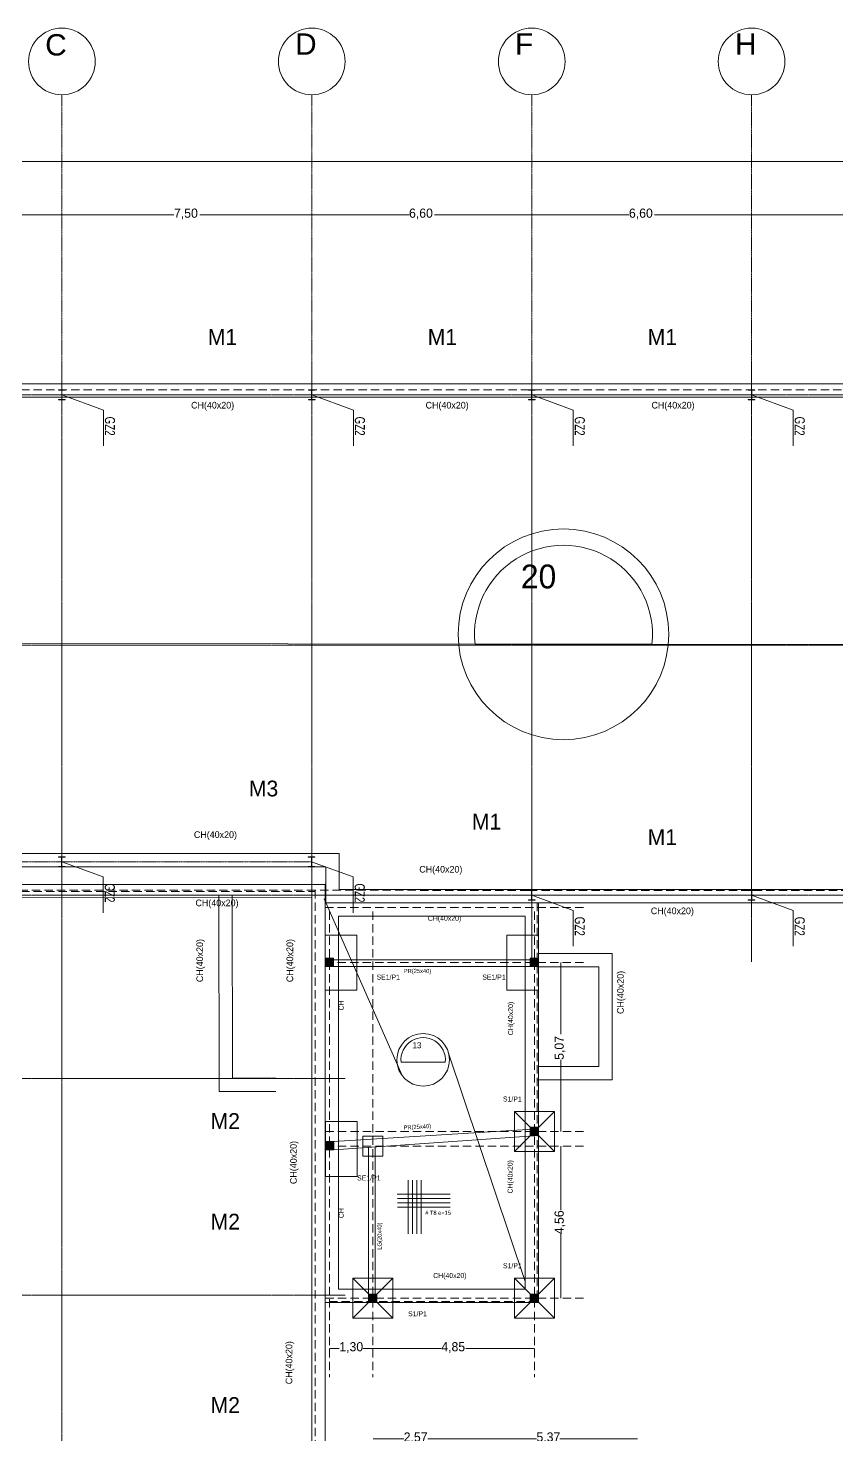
# Model space of a CAD drawing. Header units: millimetres. Extents: x 365175 to 2667127, y -330297 to -162108.
# Drawn here: x 395662 to 419934, y -204295 to -162108 of the extents above; entities that cross this region are included whole.
import ezdxf

# ---------------------------------------------------------------- set-up
doc = ezdxf.new("R2010")
doc.units = ezdxf.units.MM
doc.header["$MEASUREMENT"] = 0
for name, pattern in [('ACAD_ISO04W100', [60, 48, -6, 0, -6]), ('AXES', [50.8, 31.75, -6.35, 6.35, -6.35]), ('DASHED2', [375, 250, -125])]:
    doc.linetypes.add(name, pattern=pattern)
for name, color, linetype in [('Nouveau_0', 7, 'Continuous'), ('Nouveau_famsun', 7, 'Continuous'), ('Nouveau_STXT_XG_THIN', 7, 'Continuous')]:
    doc.layers.add(name, color=color, linetype=linetype)
doc.styles.add('STYLE_GENERE_1', font='')
doc.styles.add('STYLE_GENERE_4', font='')
doc.styles.get('STYLE_GENERE_1').set_extended_font_data('Tempus Sans ITC')
doc.styles.get('STYLE_GENERE_4').set_extended_font_data('Arial')
doc.dimstyles.new('STYLE_GENERE__1', dxfattribs={"dimtxt": 275, "dimasz": 0.010748, "dimexe": 0.18, "dimexo": 1000000.0, "dimgap": 0, "dimtad": 0, "dimlfac": 0.001, "dimzin": 0, "dimdsep": 46, "dimtxsty": 'STYLE_GENERE_1', "dimblk": 'ARROWHEAD_6', "dimblk1": 'ARROWHEAD_6', "dimblk2": 'ARROWHEAD_6', "dimcen": 0.09, "dimse1": 1, "dimse2": 1, "dimclrd": 7, "dimclre": 7, "dimclrt": 7, "dimazin": 0, "dimtfac": 1, "dimtdec": 4, "dimtmove": 0, "dimatfit": 3, "dimfxl": 0, "dimtolj": 1, "dimtzin": 0, "dimarcsym": 0})
doc.dimstyles.new('STYLE_GENERE__2', dxfattribs={"dimtxt": 275, "dimasz": 0.010748, "dimexe": 0.18, "dimexo": 1000000.0, "dimgap": 0, "dimtad": 0, "dimtih": 1, "dimtoh": 1, "dimlfac": 0.001, "dimzin": 0, "dimdsep": 46, "dimtxsty": 'STYLE_GENERE_1', "dimblk": 'ARROWHEAD_6', "dimblk1": 'ARROWHEAD_6', "dimblk2": 'ARROWHEAD_6', "dimcen": 0.09, "dimse1": 1, "dimse2": 1, "dimclrd": 7, "dimclre": 7, "dimclrt": 7, "dimazin": 0, "dimtfac": 1, "dimtdec": 4, "dimtmove": 0, "dimatfit": 3, "dimfxl": 0, "dimtolj": 1, "dimtzin": 0, "dimarcsym": 0})

# ---------------------------------------------------------------- blocks, each defined once
blk = doc.blocks.new('*D11')
at = {"layer": 'Nouveau_0', "color": 7, "linetype": 'Continuous', "lineweight": 5}
for p, q in [((411651, -192277), (411651, -190129)), ((411651, -190129), (411651, -190129)), ((411651, -190129), (411651, -190129)), ((411651, -195197), (411651, -193048)), ((411651, -195197), (411651, -195197)), ((411651, -195197), (411651, -195197))]:
    blk.add_line(p, q, dxfattribs=at)
at = {"layer": 'Nouveau_0', "color": 7, "lineweight": 5, "insert": (411788, -193048), "char_height": 275, "attachment_point": 7, "rotation": 90, "style": 'STYLE_GENERE_1'}
blk.add_mtext('\\A1;{\\pql;\\fTempus Sans ITC|b0|i0|c0|p82;5,07}', dxfattribs=at)
blk = doc.blocks.new('ARROWHEAD_6')
at = {"color": 0, "linetype": 'Continuous', "lineweight": 0}
for p, q in [((0, 0), (-1, 0)), ((-0.5, -0.5), (0.5, 0.5))]:
    blk.add_line(p, q, dxfattribs=at)
blk = doc.blocks.new('*D12')
at = {"layer": 'Nouveau_0', "color": 7, "linetype": 'Continuous', "lineweight": 5}
for p, q in [((411651, -197552), (411651, -195633)), ((411651, -195633), (411651, -195633)), ((411651, -195633), (411651, -195633)), ((411651, -200197), (411651, -198278)), ((411651, -200197), (411651, -200197)), ((411651, -200197), (411651, -200197))]:
    blk.add_line(p, q, dxfattribs=at)
at = {"layer": 'Nouveau_0', "color": 7, "lineweight": 5, "insert": (411788, -198278), "char_height": 275, "attachment_point": 7, "rotation": 90, "style": 'STYLE_GENERE_1'}
blk.add_mtext('\\A1;{\\pql;\\fTempus Sans ITC|b0|i0|c0|p82;4,56}', dxfattribs=at)
blk = doc.blocks.new('*D19')
at = {"layer": 'Nouveau_0', "color": 7, "linetype": 'Continuous', "lineweight": 5}
for p, q in [((404709, -201703), (404709, -201703)), ((404709, -201703), (405001, -201703)), ((404709, -201703), (404709, -201703)), ((405713, -201703), (406006, -201703)), ((406006, -201703), (406006, -201703))]:
    blk.add_line(p, q, dxfattribs=at)
at = {"layer": 'Nouveau_0', "color": 7, "lineweight": 5, "insert": (405001, -201841), "char_height": 275, "attachment_point": 7, "style": 'STYLE_GENERE_1'}
blk.add_mtext('\\A1;{\\pql;\\fTempus Sans ITC|b0|i0|c0|p82;1,30}', dxfattribs=at)
blk = doc.blocks.new('*D20')
at = {"layer": 'Nouveau_0', "color": 7, "linetype": 'Continuous', "lineweight": 5}
for p, q in [((406006, -201703), (408062, -201703)), ((406006, -201703), (406006, -201703)), ((408803, -201703), (410859, -201703)), ((410859, -201703), (410859, -201703)), ((410859, -201703), (410859, -201703))]:
    blk.add_line(p, q, dxfattribs=at)
at = {"layer": 'Nouveau_0', "color": 7, "lineweight": 5, "insert": (408062, -201841), "char_height": 275, "attachment_point": 7, "style": 'STYLE_GENERE_1'}
blk.add_mtext('\\A1;{\\pql;\\fTempus Sans ITC|b0|i0|c0|p82;4,85}', dxfattribs=at)
blk = doc.blocks.new('*D24')
at = {"layer": 'Nouveau_0', "color": 7, "linetype": 'Continuous', "lineweight": 5}
for p, q in [((406013, -204411), (406013, -204411)), ((406013, -204411), (406934, -204411)), ((406013, -204411), (406013, -204411)), ((407662, -204411), (408583, -204411)), ((408583, -204411), (408583, -204411))]:
    blk.add_line(p, q, dxfattribs=at)
at = {"layer": 'Nouveau_0', "color": 7, "lineweight": 5, "insert": (406934, -204549), "char_height": 275, "attachment_point": 7, "style": 'STYLE_GENERE_1'}
blk.add_mtext('\\A1;{\\pql;\\fTempus Sans ITC|b0|i0|c0|p82;2,57}', dxfattribs=at)
blk = doc.blocks.new('*D25')
at = {"layer": 'Nouveau_0', "color": 7, "linetype": 'Continuous', "lineweight": 5}
for p, q in [((408583, -204411), (410917, -204411)), ((408583, -204411), (408583, -204411)), ((411615, -204411), (413950, -204411)), ((413950, -204411), (413950, -204411)), ((413950, -204411), (413950, -204411))]:
    blk.add_line(p, q, dxfattribs=at)
at = {"layer": 'Nouveau_0', "color": 7, "lineweight": 5, "insert": (410917, -204549), "char_height": 275, "attachment_point": 7, "style": 'STYLE_GENERE_1'}
blk.add_mtext('\\A1;{\\pql;\\fTempus Sans ITC|b0|i0|c0|p82;5,37}', dxfattribs=at)
blk = doc.blocks.new('*D27')
at = {"layer": 'Nouveau_0', "color": 7, "linetype": 'Continuous', "lineweight": 5}
for p, q in [((389175, -167708), (389175, -167708)), ((389175, -167708), (392540, -167708)), ((389175, -167708), (389175, -167708)), ((393311, -167708), (396675, -167708)), ((396675, -167708), (396675, -167708)), ((396675, -167708), (396675, -167708))]:
    blk.add_line(p, q, dxfattribs=at)
at = {"layer": 'Nouveau_0', "color": 7, "lineweight": 5, "insert": (392540, -167845), "char_height": 275, "attachment_point": 7, "style": 'STYLE_GENERE_1'}
blk.add_mtext('\\A1;{\\pql;\\fTempus Sans ITC|b0|i0|c0|p82;7,50}', dxfattribs=at)
blk = doc.blocks.new('*D28')
at = {"layer": 'Nouveau_0', "color": 7, "linetype": 'Continuous', "lineweight": 5}
for p, q in [((396675, -167708), (396675, -167708)), ((396675, -167708), (400040, -167708)), ((396675, -167708), (396675, -167708)), ((400811, -167708), (404175, -167708)), ((404175, -167708), (404175, -167708)), ((404175, -167708), (404175, -167708))]:
    blk.add_line(p, q, dxfattribs=at)
at = {"layer": 'Nouveau_0', "color": 7, "lineweight": 5, "insert": (400040, -167845), "char_height": 275, "attachment_point": 7, "style": 'STYLE_GENERE_1'}
blk.add_mtext('\\A1;{\\pql;\\fTempus Sans ITC|b0|i0|c0|p82;7,50}', dxfattribs=at)
blk = doc.blocks.new('*D29')
at = {"layer": 'Nouveau_0', "color": 7, "linetype": 'Continuous', "lineweight": 5}
for p, q in [((404175, -167708), (404175, -167708)), ((404175, -167708), (407094, -167708)), ((404175, -167708), (404175, -167708)), ((407857, -167708), (410775, -167708)), ((410775, -167708), (410775, -167708)), ((410775, -167708), (410775, -167708))]:
    blk.add_line(p, q, dxfattribs=at)
at = {"layer": 'Nouveau_0', "color": 7, "lineweight": 5, "insert": (407094, -167845), "char_height": 275, "attachment_point": 7, "style": 'STYLE_GENERE_1'}
blk.add_mtext('\\A1;{\\pql;\\fTempus Sans ITC|b0|i0|c0|p82;6,60}', dxfattribs=at)
blk = doc.blocks.new('*D30')
at = {"layer": 'Nouveau_0', "color": 7, "linetype": 'Continuous', "lineweight": 5}
for p, q in [((410775, -167708), (410775, -167708)), ((410775, -167708), (413694, -167708)), ((410775, -167708), (410775, -167708)), ((414457, -167708), (417375, -167708)), ((417375, -167708), (417375, -167708)), ((417375, -167708), (417375, -167708))]:
    blk.add_line(p, q, dxfattribs=at)
at = {"layer": 'Nouveau_0', "color": 7, "lineweight": 5, "insert": (413694, -167845), "char_height": 275, "attachment_point": 7, "style": 'STYLE_GENERE_1'}
blk.add_mtext('\\A1;{\\pql;\\fTempus Sans ITC|b0|i0|c0|p82;6,60}', dxfattribs=at)
blk = doc.blocks.new('*D31')
at = {"layer": 'Nouveau_0', "color": 7, "linetype": 'Continuous', "lineweight": 5}
for p, q in [((417375, -167708), (417375, -167708)), ((417375, -167708), (420294, -167708)), ((417375, -167708), (417375, -167708)), ((421057, -167708), (423975, -167708)), ((423975, -167708), (423975, -167708)), ((423975, -167708), (423975, -167708))]:
    blk.add_line(p, q, dxfattribs=at)
at = {"layer": 'Nouveau_0', "color": 7, "lineweight": 5, "insert": (420294, -167845), "char_height": 275, "attachment_point": 7, "style": 'STYLE_GENERE_1'}
blk.add_mtext('\\A1;{\\pql;\\fTempus Sans ITC|b0|i0|c0|p82;6,60}', dxfattribs=at)
blk = doc.blocks.new('*D37')
at = {"layer": 'Nouveau_0', "color": 7, "linetype": 'Continuous', "lineweight": 5}
for p, q in [((381675, -166108), (381675, -166108)), ((381675, -166108), (421921, -166108)), ((381675, -166108), (381675, -166108)), ((422780, -166108), (463025, -166108)), ((463025, -166108), (463025, -166108)), ((463025, -166108), (463025, -166108))]:
    blk.add_line(p, q, dxfattribs=at)
at = {"layer": 'Nouveau_0', "color": 7, "lineweight": 5, "insert": (421921, -166245), "char_height": 275, "attachment_point": 7, "style": 'STYLE_GENERE_1'}
blk.add_mtext('\\A1;{\\pql;\\fTempus Sans ITC|b0|i0|c0|p82;81,35}', dxfattribs=at)

msp = doc.modelspace()

# ---------------------------------------------------------------- hatches: boundary and pattern name
at = {"layer": 'Nouveau_0', "linetype": 'Continuous', "lineweight": 5}
for points in [[(404826.273, -190003.747), (404576.273, -190003.747), (404576.273, -190253.747), (404826.273, -190253.747)], [(410733.773, -190003.747), (410733.773, -190253.747), (410983.773, -190253.747), (410983.773, -190003.747)], [(410733.773, -195071.61), (410733.773, -195321.61), (410983.773, -195321.61), (410983.773, -195071.61)], [(404583.773, -195500.747), (404583.773, -195750.747), (404833.773, -195750.747), (404833.773, -195500.747)], [(405880.742, -200071.61), (405880.742, -200321.61), (406130.742, -200321.61), (406130.742, -200071.61)], [(410733.773, -200071.61), (410733.773, -200321.61), (410983.773, -200321.61), (410983.773, -200071.61)]]:
    msp.add_hatch(color=7, dxfattribs=at).paths.add_polyline_path(points)
at = {"layer": 'Nouveau_0', "linetype": 'Continuous', "lineweight": 5, "true_color": 0x0033bc}
h = msp.add_hatch(dxfattribs=at)
h.set_pattern_fill('AR_CONC_0008', color=162, style=0, pattern_type=2)
h.set_pattern_definition([(50, (-2802900, -1540300), (-182184.7, 15939), [19050, -209550]), (355, (-2802900, -1540300), (-35243, 191057), [15240, -167640]), (100.451, (-2787720, -1541630), (146942.5, 175117), [16190, -178090]), (46.184, (-2802900, -1489500), (-271079, 42042), [28575, -314325]), (96.636, (-2780320, -1493000), (237404, 247426), [24285, -267135]), (351.184, (-2802900, -1489500), (237405, 247425), [22860, -251460]), (21, (-2777500, -1502200), (-151615, 102265.5), [19050, -209550]), (326, (-2777500, -1502200), (61802, 184188), [15240, -167640]), (71.4514, (-2764870, -1510720), (213416.5, 81923), [16190, -178090]), (37.5, (-2802905, -1540300), (3088.6, 84555), [0, -165608, 0, -170180, 0, -168275]), (7.5, (-2802905, -1540300), (66819.7, 100180.6), [0, -97028, 0, -161798, 0, -64135]), (327.5, (-2859550, -1540300), (-135590.6, 5728.7), [0, -63500, 0, -198120, 0, -262890]), (317.5, (-2884950, -1540300), (148129, 25426.5), [0, -82550, 0, -131572, 0, -186690])])
h.paths.add_polyline_path([(405705.742, -195333.254), (405705.742, -195933.254), (406305.742, -195933.254), (406305.742, -195333.254)])

# ---------------------------------------------------------------- linework, layer by layer
at = {"layer": 'Nouveau_0', "color": 7, "linetype": 'AXES', "lineweight": 5}
for p, q in [((396675.201, -172107.704), (396675.201, -164107.704)), ((404175.201, -172107.704), (404175.201, -164107.704)), ((410775.201, -172107.704), (410775.201, -164107.704)), ((417375.201, -172107.704), (417375.201, -164107.704)), ((396675.201, -172107.704), (396675.201, -260107.704)), ((404175.201, -172107.704), (404175.201, -260107.704)), ((410775.201, -172107.704), (410775.201, -190107.704)), ((417375.201, -172107.704), (417375.201, -190107.704)), ((380675.201, -173107.704), (464025.201, -173107.704)), ((380675.201, -180607.704), (464025.201, -180607.704)), ((380584.724, -187107.806), (404175.201, -187107.806)), ((380675.201, -188107.704), (464025.201, -188107.704)), ((380675.201, -193607.704), (405175.201, -193607.704)), ((380675.201, -200107.704), (405175.201, -200107.704))]:
    msp.add_line(p, q, dxfattribs=at)
at = {"layer": 'Nouveau_0', "color": 7, "linetype": 'ACAD_ISO04W100', "lineweight": 5}
for p, q in [((396675.201, -172107.704), (396675.201, -260107.704)), ((404175.201, -172107.704), (404175.201, -260107.704)), ((410775.201, -172107.704), (410775.201, -190107.704)), ((417375.201, -172107.704), (417375.201, -190107.704)), ((380675.201, -173107.704), (464025.201, -173107.704)), ((380675.201, -180607.704), (464025.201, -180607.704)), ((380675.201, -188107.704), (464025.201, -188107.704)), ((380675.201, -193607.704), (405175.201, -193607.704)), ((380675.201, -200107.704), (405175.201, -200107.704))]:
    msp.add_line(p, q, dxfattribs=at)
at = {"layer": 'Nouveau_0', "color": 7, "linetype": 'Continuous', "lineweight": 5}
for p, q in [((396675.201, -173107.704), (397923.167, -173565.199)), ((404175.201, -173107.704), (405423.167, -173565.199)), ((410775.201, -173107.704), (412023.167, -173565.199)), ((417375.201, -173107.704), (418623.167, -173565.199)), ((397923.167, -173565.199), (397923.167, -174636.632)), ((405423.167, -173565.199), (405423.167, -174636.632)), ((412023.167, -173565.199), (412023.167, -174636.632)), ((418623.167, -173565.199), (418623.167, -174636.632)), ((396671.651, -187106.504), (397919.617, -187563.999)), ((404171.651, -187106.504), (405419.617, -187563.999)), ((397919.617, -187563.999), (397919.617, -188635.432)), ((405419.617, -187563.999), (405419.617, -188635.432)), ((410775.201, -188107.704), (412023.167, -188565.199)), ((417375.201, -188107.704), (418623.167, -188565.199)), ((412023.167, -188565.199), (412023.167, -189636.632)), ((418623.167, -188565.199), (418623.167, -189636.632))]:
    msp.add_line(p, q, dxfattribs=at)
at = {"layer": 'Nouveau_0', "color": 7, "linetype": 'Continuous', "lineweight": 20}
for points in [[(381244.368, -172771.304), (437548.162, -172771.304), (437548.162, -188336.57), (404593.045, -188336.57), (404592.735, -187261.581), (381244.368, -187261.581)], [(381644.368, -173171.304), (437148.162, -173171.304), (437148.162, -187936.57), (404992.822, -187936.57), (404992.512, -186861.581), (381644.368, -186861.581)], [(404576.273, -187779.442), (381395.876, -187792.342), (381395.876, -231511.254), (404575.202, -231511.254)], [(381395.876, -187792.342), (404575.202, -187792.342), (404575.202, -231511.254), (381395.876, -231511.254)], [(404176.263, -188179.664), (381795.876, -188192.12), (381795.876, -231111.254), (404175.212, -231111.254)], [(404576.273, -188336.61), (410983.773, -188336.61), (410983.773, -200321.61), (404576.273, -200321.61)], [(404976.273, -188736.61), (410583.773, -188736.61), (410583.773, -199921.61), (404976.273, -199921.61)], [(405526.273, -190961.254), (405526.273, -189311.254), (404576.273, -189311.254), (404576.273, -190961.254)], [(410033.773, -190961.254), (410033.773, -189311.254), (410983.773, -189311.254), (410983.773, -190961.254)], [(404826.273, -190003.747), (404576.273, -190003.747), (404576.273, -190253.747), (404826.273, -190253.747)], [(410733.773, -190003.747), (410983.773, -190003.747), (410983.773, -190253.747), (410733.773, -190253.747)], [(404583.766, -196549.168), (404583.766, -194899.168), (405533.766, -194899.168), (405533.766, -196549.168)], [(410733.773, -195071.61), (410983.773, -195071.61), (410983.773, -195321.61), (410733.773, -195321.61)], [(404583.773, -195500.747), (404833.773, -195500.747), (404833.773, -195750.747), (404583.773, -195750.747)], [(405705.742, -195333.254), (406305.742, -195333.254), (406305.742, -195933.254), (405705.742, -195933.254)], [(405880.742, -200071.61), (406130.742, -200071.61), (406130.742, -200321.61), (405880.742, -200321.61)], [(410733.773, -200071.61), (410983.773, -200071.61), (410983.773, -200321.61), (410733.773, -200321.61)]]:
    msp.add_lwpolyline(points, close=True, dxfattribs=at)
at = {"layer": 'Nouveau_0', "color": 7, "linetype": 'DASHED2', "lineweight": 20}
for points in [[(381575.201, -172957.704), (462940.553, -172957.704), (462940.553, -252942.704), (437940.061, -252942.704), (437940.061, -187972.705), (410675.553, -187972.705), (404275.553, -187957.704), (404275.553, -230945.203), (414074.561, -230962.703), (414089.561, -258972.705), (381590.553, -258972.705)], [(381577.885, -187996.13), (404275.564, -187996.13), (404275.564, -187957.704), (381577.885, -187957.704)], [(404576.273, -188336.57), (410944.125, -188336.57), (410944.125, -200291.569), (404576.273, -200291.569)]]:
    msp.add_lwpolyline(points, close=True, dxfattribs=at)
at = {"layer": 'Nouveau_0', "color": 7, "linetype": 'Continuous', "lineweight": 20}
for points in [[(409074.177, -180583.048), (414382.773, -180583.048)], [(401390.821, -188098.346), (401397.388, -193998.342), (403100.562, -193996.446)], [(401790.821, -188097.9), (401796.943, -193597.897), (403100.116, -193596.447)], [(404542.7, -188222.745), (406883.415, -193514.928)], [(404576.279, -190053.747), (410983.773, -190053.747)], [(404576.279, -190253.747), (410983.773, -190253.747)], [(410985.534, -189856.074), (413185.56, -189856.074), (413185.56, -193652.534), (410960.674, -193652.534)], [(410983.773, -190256.074), (412785.56, -190256.074), (412785.56, -193252.534), (410983.773, -193252.534)], [(406855.364, -193120.36), (408180.494, -193120.36)], [(408281.671, -192849.83), (410575.2, -199692.744)], [(410258.779, -194596.607), (411458.779, -194596.607), (411458.779, -195796.607), (410258.779, -195796.607), (410258.779, -194596.607), (411458.779, -195796.607), (410258.779, -195796.607), (411458.779, -194596.607)], [(404833.773, -195500.747), (410983.773, -195121.61)], [(404833.773, -195750.747), (410983.773, -195321.61)], [(405880.749, -200071.61), (405880.749, -195677.691)], [(406080.749, -200071.61), (406079.78, -195663.803)], [(405405.745, -199596.607), (406605.745, -199596.607), (406605.745, -200796.607), (405405.745, -200796.607), (405405.745, -199596.607), (406605.745, -200796.607), (405405.745, -200796.607), (406605.745, -199596.607)], [(410258.776, -199596.607), (411458.776, -199596.607), (411458.776, -200796.607), (410258.776, -200796.607), (410258.776, -199596.607), (411458.776, -200796.607), (410258.776, -200796.607), (411458.776, -199596.607)]]:
    msp.add_lwpolyline(points, dxfattribs=at)
at = {"layer": 'Nouveau_0', "color": 7, "linetype": 'DASHED2', "lineweight": 20}
for points in [[(404576.273, -188476.611), (412367.43, -188476.611)], [(404708.773, -188601.611), (404708.773, -202569.491)], [(406005.742, -188601.611), (406005.742, -202569.491)], [(410858.773, -188601.611), (410858.773, -202569.491)], [(404576.273, -190128.747), (412367.43, -190128.747)], [(404583.773, -195196.61), (412374.93, -195196.61)], [(404583.773, -195633.254), (412374.93, -195633.254)], [(404583.773, -200196.61), (412374.93, -200196.61)]]:
    msp.add_lwpolyline(points, dxfattribs=at)
at = {"layer": 'Nouveau_0', "color": 7, "linetype": 'Continuous', "lineweight": 20, "flags": 128}
for points in [[(407063.113, -196655.487), (407065.122, -198265.883)], [(407194.362, -196655.323), (407196.371, -198265.719)], [(407325.612, -196655.16), (407327.62, -198265.555)], [(407456.861, -196654.996), (407458.87, -198265.391)], [(406742.634, -197075.231), (408332.828, -197073.248)], [(406742.797, -197206.481), (408332.992, -197204.497)], [(406742.961, -197337.73), (408333.156, -197335.746)], [(406743.125, -197468.979), (408333.319, -197466.995)]]:
    msp.add_lwpolyline(points, dxfattribs=at)
at = {"layer": 'Nouveau_0', "color": 7, "linetype": 'Continuous', "lineweight": 20}
for centre, radius in [((396675.201, -163107.704), 1000), ((404175.201, -163107.704), 1000), ((410775.201, -163107.704), 1000), ((417375.201, -163107.704), 1000), ((411728.475, -180287.315), 3159.475), ((407517.929, -193046.54), 788.667)]:
    msp.add_circle(centre, radius, dxfattribs=at)
for centre, radius in [((411728.475, -180287.315), 2670.722), ((407517.929, -193046.54), 666.665)]:
    msp.add_arc(centre, radius, 353.6425333, 186.3574668, dxfattribs=at)
at = {"layer": 'Nouveau_famsun', "color": 7, "linetype": 'Continuous', "lineweight": 5}
msp.add_line((381244.368, -180553.937), (437548.162, -180607.704), dxfattribs=at)
at = {"layer": 'Nouveau_famsun', "color": 7, "linetype": 'Continuous', "lineweight": 20}
msp.add_lwpolyline([(381395.876, -188336.57), (381244.368, -188336.57), (381244.368, -172771.304), (437548.162, -172771.304), (437548.162, -188336.57), (404576.273, -188336.57)], dxfattribs=at)
msp.add_lwpolyline([(404576.273, -187779.442), (404576.273, -231529.059), (374657.518, -231529.059), (374657.518, -210772.522), (381395.876, -210772.522), (381395.876, -187792.342)], close=True, dxfattribs=at)
at = {"layer": 'Nouveau_STXT_XG_THIN', "color": 7, "linetype": 'Continuous', "lineweight": 20}
for points in [[(396775.201, -172957.704), (396575.201, -172957.704), (396575.201, -172968.404), (396671.651, -172968.404), (396671.651, -173247.004), (396575.201, -173247.004), (396575.201, -173257.704), (396775.201, -173257.704), (396775.201, -173247.004), (396678.751, -173247.004), (396678.751, -172968.404), (396775.201, -172968.404)], [(396775.201, -172957.704), (396575.201, -172957.704), (396575.201, -172968.404), (396671.651, -172968.404), (396671.651, -173247.004), (396575.201, -173247.004), (396575.201, -173257.704), (396775.201, -173257.704), (396775.201, -173247.004), (396678.751, -173247.004), (396678.751, -172968.404), (396775.201, -172968.404)], [(404275.201, -172957.704), (404075.201, -172957.704), (404075.201, -172968.404), (404171.651, -172968.404), (404171.651, -173247.004), (404075.201, -173247.004), (404075.201, -173257.704), (404275.201, -173257.704), (404275.201, -173247.004), (404178.751, -173247.004), (404178.751, -172968.404), (404275.201, -172968.404)], [(404275.201, -172957.704), (404075.201, -172957.704), (404075.201, -172968.404), (404171.651, -172968.404), (404171.651, -173247.004), (404075.201, -173247.004), (404075.201, -173257.704), (404275.201, -173257.704), (404275.201, -173247.004), (404178.751, -173247.004), (404178.751, -172968.404), (404275.201, -172968.404)], [(410875.201, -172957.704), (410675.201, -172957.704), (410675.201, -172968.404), (410771.651, -172968.404), (410771.651, -173247.004), (410675.201, -173247.004), (410675.201, -173257.704), (410875.201, -173257.704), (410875.201, -173247.004), (410778.751, -173247.004), (410778.751, -172968.404), (410875.201, -172968.404)], [(410875.201, -172957.704), (410675.201, -172957.704), (410675.201, -172968.404), (410771.651, -172968.404), (410771.651, -173247.004), (410675.201, -173247.004), (410675.201, -173257.704), (410875.201, -173257.704), (410875.201, -173247.004), (410778.751, -173247.004), (410778.751, -172968.404), (410875.201, -172968.404)], [(417475.201, -172957.704), (417275.201, -172957.704), (417275.201, -172968.404), (417371.651, -172968.404), (417371.651, -173247.004), (417275.201, -173247.004), (417275.201, -173257.704), (417475.201, -173257.704), (417475.201, -173247.004), (417378.751, -173247.004), (417378.751, -172968.404), (417475.201, -172968.404)], [(417475.201, -172957.704), (417275.201, -172957.704), (417275.201, -172968.404), (417371.651, -172968.404), (417371.651, -173247.004), (417275.201, -173247.004), (417275.201, -173257.704), (417475.201, -173257.704), (417475.201, -173247.004), (417378.751, -173247.004), (417378.751, -172968.404), (417475.201, -172968.404)], [(396771.651, -186956.504), (396571.651, -186956.504), (396571.651, -186967.204), (396668.101, -186967.204), (396668.101, -187245.804), (396571.651, -187245.804), (396571.651, -187256.504), (396771.651, -187256.504), (396771.651, -187245.804), (396675.201, -187245.804), (396675.201, -186967.204), (396771.651, -186967.204)], [(404271.651, -186956.504), (404071.651, -186956.504), (404071.651, -186967.204), (404168.101, -186967.204), (404168.101, -187245.804), (404071.651, -187245.804), (404071.651, -187256.504), (404271.651, -187256.504), (404271.651, -187245.804), (404175.201, -187245.804), (404175.201, -186967.204), (404271.651, -186967.204)], [(410875.201, -187957.704), (410675.201, -187957.704), (410675.201, -187968.404), (410771.651, -187968.404), (410771.651, -188247.004), (410675.201, -188247.004), (410675.201, -188257.704), (410875.201, -188257.704), (410875.201, -188247.004), (410778.751, -188247.004), (410778.751, -187968.404), (410875.201, -187968.404)], [(410875.201, -187957.704), (410675.201, -187957.704), (410675.201, -187968.404), (410771.651, -187968.404), (410771.651, -188247.004), (410675.201, -188247.004), (410675.201, -188257.704), (410875.201, -188257.704), (410875.201, -188247.004), (410778.751, -188247.004), (410778.751, -187968.404), (410875.201, -187968.404)], [(417475.201, -187957.704), (417275.201, -187957.704), (417275.201, -187968.404), (417371.651, -187968.404), (417371.651, -188247.004), (417275.201, -188247.004), (417275.201, -188257.704), (417475.201, -188257.704), (417475.201, -188247.004), (417378.751, -188247.004), (417378.751, -187968.404), (417475.201, -187968.404)], [(417475.201, -187957.704), (417275.201, -187957.704), (417275.201, -187968.404), (417371.651, -187968.404), (417371.651, -188247.004), (417275.201, -188247.004), (417275.201, -188257.704), (417475.201, -188257.704), (417475.201, -188247.004), (417378.751, -188247.004), (417378.751, -187968.404), (417475.201, -187968.404)]]:
    msp.add_lwpolyline(points, close=True, dxfattribs=at)

# ---------------------------------------------------------------- texts
at = {"layer": 'Nouveau_0', "color": 7, "linetype": 'Continuous', "lineweight": 5}
for s, insert, char_height, attachment_point, style in [('\\A1;{\\pql;\\fArial|b0|i0|c0|p38;C}', (396174.859, -162287.762), 640.44574, 1, 'STYLE_GENERE_4'), ('\\A1;{\\pql;\\fArial|b0|i0|c0|p38;D}', (403674.859, -162265.987), 640.44574, 1, 'STYLE_GENERE_4'), ('\\A1;{\\pql;\\fArial|b0|i0|c0|p38;F}', (410274.859, -162265.987), 640.44574, 1, 'STYLE_GENERE_4'), ('\\A1;{\\pql;\\fArial|b0|i0|c0|p38;H}', (416874.859, -162265.987), 640.44574, 1, 'STYLE_GENERE_4'), ('\\A1;{\\pql;\\fTempus Sans ITC|b0|i0|c0|p82;M1}', (401056.065, -171134.033), 472.97405, 1, 'STYLE_GENERE_1'), ('\\A1;{\\pql;\\fTempus Sans ITC|b0|i0|c0|p82;M1}', (407656.065, -171134.033), 472.97405, 1, 'STYLE_GENERE_1'), ('\\A1;{\\pql;\\fTempus Sans ITC|b0|i0|c0|p82;M1}', (414256.065, -171134.033), 472.97405, 1, 'STYLE_GENERE_1'), ('\\A1;{\\pqr;\\fTempus Sans ITC|b0|i0|c0|p82;CH(40x20)}', (401846.048, -173315.556), 200, 3, 'STYLE_GENERE_1'), ('\\A1;{\\pqr;\\fTempus Sans ITC|b0|i0|c0|p82;CH(40x20)}', (408884.327, -173315.556), 200, 3, 'STYLE_GENERE_1'), ('\\A1;{\\pqr;\\fTempus Sans ITC|b0|i0|c0|p82;CH(40x20)}', (415663.224, -173315.556), 200, 3, 'STYLE_GENERE_1'), ('\\A1;{\\pql;\\fTempus Sans ITC|b0|i0|c0|p82;20 }', (410450.161, -178194.975), 714.4513, 1, 'STYLE_GENERE_1'), ('\\A1;{\\pql;\\fTempus Sans ITC|b0|i0|c0|p82;M3}', (402289.572, -184675.084), 472.97405, 1, 'STYLE_GENERE_1'), ('\\A1;{\\pql;\\fTempus Sans ITC|b0|i0|c0|p82;M1}', (408982.045, -185667.761), 472.97405, 1, 'STYLE_GENERE_1'), ('\\A1;{\\pqr;\\fTempus Sans ITC|b0|i0|c0|p82;CH(40x20)}', (401930.137, -186194.599), 200, 3, 'STYLE_GENERE_1'), ('\\A1;{\\pql;\\fTempus Sans ITC|b0|i0|c0|p82;M1}', (414256.065, -186134.033), 472.97405, 1, 'STYLE_GENERE_1'), ('\\A1;{\\pqr;\\fTempus Sans ITC|b0|i0|c0|p82;CH(40x20)}', (408694.549, -187232.988), 200, 3, 'STYLE_GENERE_1'), ('\\A1;{\\pqr;\\fTempus Sans ITC|b0|i0|c0|p82;CH(40x20)}', (401977.665, -188241.401), 200, 3, 'STYLE_GENERE_1'), ('\\A1;{\\pqr;\\fTempus Sans ITC|b0|i0|c0|p82;CH(40x20)}', (415642.245, -188480.823), 200, 3, 'STYLE_GENERE_1'), ('\\A1;{\\pqr;\\fTempus Sans ITC|b0|i0|c0|p82;CH(40x20)}', (408660.711, -188728.641), 150, 3, 'STYLE_GENERE_1'), ('\\A1;{\\pqr;\\fTempus Sans ITC|b0|i0|c0|p82;SE1/P1}', (406822.212, -190492.22), 150, 3, 'STYLE_GENERE_1'), ('\\A1;{\\pql;\\fTempus Sans ITC|b0|i0|c0|p82;PR(25x40)}', (406936.338, -190319.943), 125, 1, 'STYLE_GENERE_1'), ('\\A1;{\\pqr;\\fTempus Sans ITC|b0|i0|c0|p82;SE1/P1}', (409994.258, -190492.22), 150, 3, 'STYLE_GENERE_1'), ('\\A1;{\\pql;\\fTempus Sans ITC|b0|i0|c0|p82;13 }', (407198.837, -192521.267), 178.34114, 1, 'STYLE_GENERE_1'), ('\\A1;{\\pqr;\\fTempus Sans ITC|b0|i0|c0|p82;S1/P1}', (410476.765, -194148.23), 150, 3, 'STYLE_GENERE_1'), ('\\A1;{\\pql;\\fTempus Sans ITC|b0|i0|c0|p82;M2}', (401140.77, -194646.174), 472.97405, 1, 'STYLE_GENERE_1'), ('\\A1;{\\pqr;\\fTempus Sans ITC|b0|i0|c0|p82;SE1/P1}', (406238.395, -196515.271), 150, 3, 'STYLE_GENERE_1'), ('\\A1;{\\pql;\\fTempus Sans ITC|b0|i0|c0|p82;M2}', (401140.77, -197663.816), 472.97405, 1, 'STYLE_GENERE_1'), ('\\A1;{\\pql;\\fTempus Sans ITC|b0|i0|c0|p82;# T8 e=15}', (407581.633, -197573.062), 122.91416, 1, 'STYLE_GENERE_1'), ('\\A1;{\\pqr;\\fTempus Sans ITC|b0|i0|c0|p82;CH(40x20)}', (408820.797, -199441.233), 150, 3, 'STYLE_GENERE_1'), ('\\A1;{\\pqr;\\fTempus Sans ITC|b0|i0|c0|p82;S1/P1}', (410476.761, -199148.23), 150, 3, 'STYLE_GENERE_1'), ('\\A1;{\\pqr;\\fTempus Sans ITC|b0|i0|c0|p82;S1/P1}', (407631.05, -200588.474), 150, 3, 'STYLE_GENERE_1'), ('\\A1;{\\pql;\\fTempus Sans ITC|b0|i0|c0|p82;M2}', (401140.77, -203163.816), 472.97405, 1, 'STYLE_GENERE_1')]:
    msp.add_mtext(s, dxfattribs=dict(at, insert=insert, char_height=char_height, attachment_point=attachment_point, style=style))
for s, insert, char_height, attachment_point, rotation, style in [('\\A1;{\\W0.700000x;\\pql;\\fArial|b0|i0|c0|p38;GZ2}', (397963.775, -173757.993), 300, 7, 270, 'STYLE_GENERE_4'), ('\\A1;{\\W0.700000x;\\pql;\\fArial|b0|i0|c0|p38;GZ2}', (405463.775, -173757.993), 300, 7, 270, 'STYLE_GENERE_4'), ('\\A1;{\\W0.700000x;\\pql;\\fArial|b0|i0|c0|p38;GZ2}', (412063.775, -173757.993), 300, 7, 270, 'STYLE_GENERE_4'), ('\\A1;{\\W0.700000x;\\pql;\\fArial|b0|i0|c0|p38;GZ2}', (418663.775, -173757.993), 300, 7, 270, 'STYLE_GENERE_4'), ('\\A1;{\\W0.700000x;\\pql;\\fArial|b0|i0|c0|p38;GZ2}', (397960.225, -187756.793), 300, 7, 270, 'STYLE_GENERE_4'), ('\\A1;{\\W0.700000x;\\pql;\\fArial|b0|i0|c0|p38;GZ2}', (405460.225, -187756.793), 300, 7, 270, 'STYLE_GENERE_4'), ('\\A1;{\\W0.700000x;\\pql;\\fArial|b0|i0|c0|p38;GZ2}', (412063.775, -188757.993), 300, 7, 270, 'STYLE_GENERE_4'), ('\\A1;{\\W0.700000x;\\pql;\\fArial|b0|i0|c0|p38;GZ2}', (418663.775, -188757.993), 300, 7, 270, 'STYLE_GENERE_4'), ('\\A1;{\\pqr;\\fTempus Sans ITC|b0|i0|c0|p82;CH(40x20)}', (400712.787, -189426.164), 200, 3, 89.999973, 'STYLE_GENERE_1'), ('\\A1;{\\pqr;\\fTempus Sans ITC|b0|i0|c0|p82;CH(40x20)}', (403416.708, -189426.164), 200, 3, 89.999973, 'STYLE_GENERE_1'), ('\\A1;{\\pqr;\\fTempus Sans ITC|b0|i0|c0|p82;CH(40x20)}', (413338.235, -190380.252), 200, 3, 89.999973, 'STYLE_GENERE_1'), ('\\A1;{\\pqr;\\fTempus Sans ITC|b0|i0|c0|p82;CH }', (404981.539, -191266.155), 150, 3, 90, 'STYLE_GENERE_1'), ('\\A1;{\\pqr;\\fTempus Sans ITC|b0|i0|c0|p82;CH(40x20)}', (410066.353, -191307.878), 150, 3, 90, 'STYLE_GENERE_1'), ('\\A1;{\\pql;\\fTempus Sans ITC|b0|i0|c0|p82;PR(25x40)}', (406926.488, -195019.812), 125, 1, 3.5277201, 'STYLE_GENERE_1'), ('\\A1;{\\pqr;\\fTempus Sans ITC|b0|i0|c0|p82;CH(40x20)}', (403524.099, -195481.554), 200, 3, 89.999973, 'STYLE_GENERE_1'), ('\\A1;{\\pqr;\\fTempus Sans ITC|b0|i0|c0|p82;CH(40x20)}', (410052.892, -196056.468), 150, 3, 90, 'STYLE_GENERE_1'), ('\\A1;{\\pqr;\\fTempus Sans ITC|b0|i0|c0|p82;CH }', (404981.539, -197499.417), 150, 3, 90, 'STYLE_GENERE_1'), ('\\A1;{\\pql;\\fTempus Sans ITC|b0|i0|c0|p82;LG(20x40)}', (406144.071, -198742.308), 125, 1, 90, 'STYLE_GENERE_1'), ('\\A1;{\\pqr;\\fTempus Sans ITC|b0|i0|c0|p82;CH(40x20)}', (403390.094, -201484.674), 200, 3, 89.999973, 'STYLE_GENERE_1')]:
    msp.add_mtext(s, dxfattribs=dict(at, insert=insert, char_height=char_height, attachment_point=attachment_point, rotation=rotation, style=style))

# ---------------------------------------------------------------- dimensions: what is measured, and where the dimension line sits
for base, p1, p2, picture, middle in [((463025.201, -166107.704), (381675.201, -172107.704), (463025.201, -172107.704), '*D37', (422382.868, -166107.704)), ((396675.201, -167707.704), (389175.201, -172107.704), (396675.201, -172107.704), '*D27', (392897.043, -167707.704)), ((404175.201, -167707.704), (396675.201, -172107.704), (404175.201, -172107.704), '*D28', (400397.043, -167707.704)), ((410775.201, -167707.704), (404175.201, -172107.704), (410775.201, -172107.704), '*D29', (407451.043, -167707.704)), ((417375.201, -167707.704), (410775.201, -172107.704), (417375.201, -172107.704), '*D30', (414051.043, -167707.704)), ((423975.201, -167707.704), (417375.201, -172107.704), (423975.201, -172107.704), '*D31', (420651.043, -167707.704)), ((406005.742, -201703.057), (404708.773, -202012.107), (406005.742, -202012.107), '*D19', (405358.433, -201703.057)), ((410858.773, -201703.057), (406005.742, -202012.107), (410858.773, -202012.107), '*D20', (408418.767, -201703.057)), ((408582.561, -204411.254), (406013.242, -204411.254), (408582.561, -204411.254), '*D24', (407291.078, -204411.254)), ((413949.561, -204411.254), (408582.561, -204411.254), (413949.561, -204411.254), '*D25', (411273.904, -204411.254))]:
    dim = msp.add_linear_dim(base=base, p1=p1, p2=p2, dimstyle='STYLE_GENERE__2', dxfattribs=at)
    dim.commit()
    dim.dimension.update_dxf_attribs({"geometry": picture, "text_midpoint": middle, "dimtype": 160})
for base, p1, p2, picture, middle in [((411650.812, -190128.747), (412367.43, -195196.61), (412367.43, -190128.747), '*D11', (411650.812, -192690.836)), ((411650.812, -195633.254), (412374.93, -200196.61), (412374.93, -195633.254), '*D12', (411650.812, -197920.422))]:
    dim = msp.add_linear_dim(base=base, p1=p1, p2=p2, angle=90, dimstyle='STYLE_GENERE__1', dxfattribs=at)
    dim.commit()
    dim.dimension.update_dxf_attribs({"geometry": picture, "text_midpoint": middle, "dimtype": 160, "text_rotation": 90})

doc.saveas('drawing.dxf')
